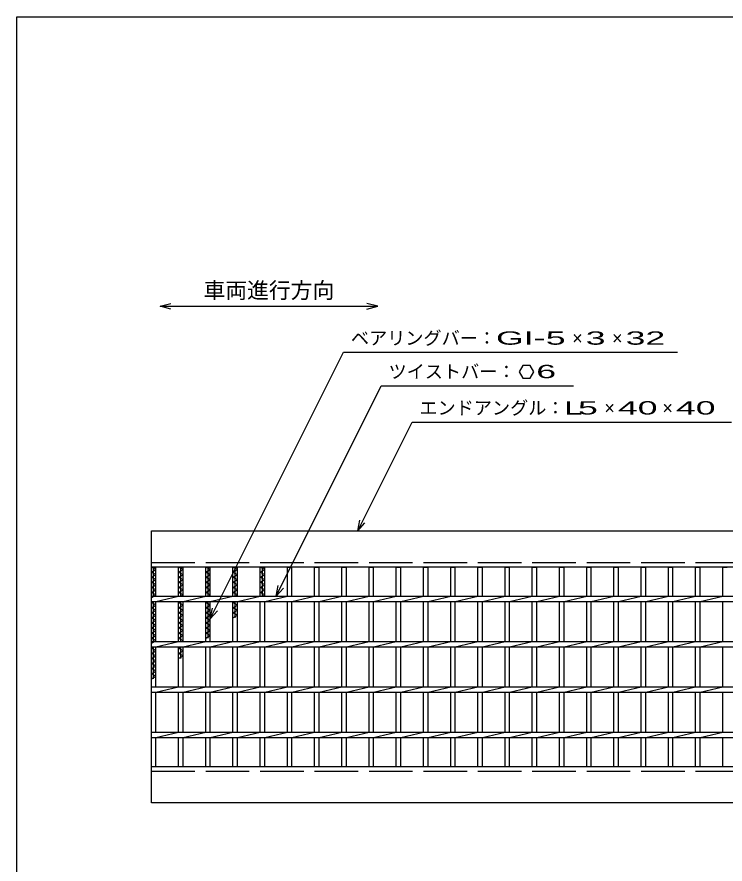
# Model space of a CAD drawing. Units: millimetres, scale not verified. Extents: x -1456 to 1385, y -1026 to 843.
# Drawn here: x -1383 to -602, y -92 to 843 of the extents above; entities that cross this region are included whole.
import ezdxf
from ezdxf.enums import TextEntityAlignment as Align

# ---------------------------------------------------------------- set-up
doc = ezdxf.new("R2010")
doc.units = ezdxf.units.MM
doc.header["$LTSCALE"] = 8
doc.linetypes.add('DASHED', pattern=[7.5, 6, -1.5])
for name, color, linetype, lineweight in [('0_2', 150, 'Continuous', 25), ('16', 3, 'Continuous', 25), ('22', 4, 'Continuous', 25)]:
    doc.layers.add(name, color=color, linetype=linetype, lineweight=lineweight)
doc.styles.add('ベクトル', font='')
doc.styles.get('ベクトル').set_extended_font_data('ベクトル')

msp = doc.modelspace()

# ---------------------------------------------------------------- linework, layer by layer
at = {"layer": '0_2'}
for p, q in [((-1383.2, -917.2), (-1383.2, 842.8)), ((-1383.2, 842.8), (1384.8, 842.8))]:
    msp.add_line(p, q, dxfattribs=at)
at = {"layer": '0_2', "color": 4}
for p, q in [((-1225.47, 523.67), (-1213.47, 526.87)), ((-1213.47, 520.47), (-1225.47, 523.67)), ((-1225.47, 523.67), (-985.47, 523.67)), ((-985.47, 523.67), (-997.47, 526.87)), ((-997.47, 520.47), (-985.47, 523.67))]:
    msp.add_line(p, q, dxfattribs=at)
at = {"layer": '16'}
for p, q in [((-1235, 276), (-240, 276)), ((-1235, 236), (-1235, 276)), ((-240, 236), (-1235, 236)), ((-1235, 16), (-1235, 236)), ((-1235, 236), (-1230, 236)), ((-1230, 233.2), (-1235, 236)), ((-1232.5, 204), (-1232.5, 236)), ((-1230, 204), (-1230, 236)), ((-1205, 204), (-1205, 236)), ((-1205, 236), (-1200, 236)), ((-1200, 233.2), (-1205, 236)), ((-1202.5, 204), (-1202.5, 236)), ((-1200, 204), (-1200, 236)), ((-1175, 204), (-1175, 236)), ((-1175, 236), (-1170, 236)), ((-1170, 233.2), (-1175, 236)), ((-1172.5, 204), (-1172.5, 236)), ((-1170, 204), (-1170, 236)), ((-1145, 204), (-1145, 236)), ((-1145, 236), (-1140, 236)), ((-1140, 233.2), (-1145, 236)), ((-1142.5, 204), (-1142.5, 236)), ((-1140, 204), (-1140, 236)), ((-1115, 204), (-1115, 236)), ((-1115, 236), (-1110, 236)), ((-1110, 233.2), (-1115, 236)), ((-1112.5, 204), (-1112.5, 236)), ((-1110, 204), (-1110, 236)), ((-1085, 204), (-1085, 236)), ((-1085, 236), (-1080, 236)), ((-1080, 204), (-1080, 236)), ((-1055, 204), (-1055, 236)), ((-1055, 236), (-1050, 236)), ((-1050, 204), (-1050, 236)), ((-1025, 204), (-1025, 236)), ((-1025, 236), (-1020, 236)), ((-1020, 204), (-1020, 236)), ((-995, 204), (-995, 236)), ((-995, 236), (-990, 236)), ((-990, 204), (-990, 236)), ((-965, 204), (-965, 236)), ((-965, 236), (-960, 236)), ((-960, 204), (-960, 236)), ((-935, 204), (-935, 236)), ((-935, 236), (-930, 236)), ((-930, 204), (-930, 236)), ((-905, 204), (-905, 236)), ((-905, 236), (-900, 236)), ((-900, 204), (-900, 236)), ((-875, 204), (-875, 236)), ((-875, 236), (-870, 236)), ((-870, 204), (-870, 236)), ((-845, 204), (-845, 236)), ((-845, 236), (-840, 236)), ((-840, 204), (-840, 236)), ((-815, 204), (-815, 236)), ((-815, 236), (-810, 236)), ((-810, 204), (-810, 236)), ((-785, 204), (-785, 236)), ((-785, 236), (-780, 236)), ((-780, 204), (-780, 236)), ((-755, 204), (-755, 236)), ((-755, 236), (-750, 236)), ((-750, 204), (-750, 236)), ((-725, 204), (-725, 236)), ((-725, 236), (-720, 236)), ((-720, 204), (-720, 236)), ((-695, 204), (-695, 236)), ((-695, 236), (-690, 236)), ((-690, 204), (-690, 236)), ((-665, 204), (-665, 236)), ((-665, 236), (-660, 236)), ((-660, 204), (-660, 236)), ((-635, 204), (-635, 236)), ((-635, 236), (-630, 236)), ((-630, 204), (-630, 236)), ((-605, 204), (-605, 236)), ((-605, 236), (-600, 236)), ((-1235, 230.4), (-1230, 233.2)), ((-1230, 227.6), (-1235, 230.4)), ((-1235, 224.8), (-1230, 227.6)), ((-1230, 222), (-1235, 224.8)), ((-1205, 230.4), (-1200, 233.2)), ((-1200, 227.6), (-1205, 230.4)), ((-1205, 224.8), (-1200, 227.6)), ((-1200, 222), (-1205, 224.8)), ((-1175, 230.4), (-1170, 233.2)), ((-1170, 227.6), (-1175, 230.4)), ((-1175, 224.8), (-1170, 227.6)), ((-1170, 222), (-1175, 224.8)), ((-1145, 230.4), (-1140, 233.2)), ((-1140, 227.6), (-1145, 230.4)), ((-1145, 224.8), (-1140, 227.6)), ((-1140, 222), (-1145, 224.8)), ((-1115, 230.4), (-1110, 233.2)), ((-1110, 227.6), (-1115, 230.4)), ((-1115, 224.8), (-1110, 227.6)), ((-1110, 222), (-1115, 224.8)), ((-1235, 219.2), (-1230, 222)), ((-1230, 216.4), (-1235, 219.2)), ((-1235, 213.6), (-1230, 216.4)), ((-1205, 219.2), (-1200, 222)), ((-1200, 216.4), (-1205, 219.2)), ((-1205, 213.6), (-1200, 216.4)), ((-1175, 219.2), (-1170, 222)), ((-1170, 216.4), (-1175, 219.2)), ((-1175, 213.6), (-1170, 216.4)), ((-1145, 219.2), (-1140, 222)), ((-1140, 216.4), (-1145, 219.2)), ((-1145, 213.6), (-1140, 216.4)), ((-1115, 219.2), (-1110, 222)), ((-1110, 216.4), (-1115, 219.2)), ((-1115, 213.6), (-1110, 216.4)), ((-1230, 210.8), (-1235, 213.6)), ((-1235, 208), (-1230, 210.8)), ((-1230, 205.2), (-1235, 208)), ((-1200, 210.8), (-1205, 213.6)), ((-1205, 208), (-1200, 210.8)), ((-1200, 205.2), (-1205, 208)), ((-1170, 210.8), (-1175, 213.6)), ((-1175, 208), (-1170, 210.8)), ((-1170, 205.2), (-1175, 208)), ((-1140, 210.8), (-1145, 213.6)), ((-1145, 208), (-1140, 210.8)), ((-1140, 205.2), (-1145, 208)), ((-1110, 210.8), (-1115, 213.6)), ((-1115, 208), (-1110, 210.8)), ((-1110, 205.2), (-1115, 208)), ((-1235, 202.4), (-1230, 205.2)), ((-1235, 204), (-240, 204)), ((-1235, 198), (-1235, 204)), ((-1235, 198), (-240, 198)), ((-1235, 196.8), (-1232.86, 198)), ((-1230, 194), (-1235, 196.8)), ((-1232.5, 154), (-1232.5, 198)), ((-1230, 198), (-1205, 204)), ((-1230, 154), (-1230, 198)), ((-1205, 154), (-1205, 198)), ((-1205, 196.8), (-1202.86, 198)), ((-1200, 194), (-1205, 196.8)), ((-1202.5, 154), (-1202.5, 198)), ((-1202.14, 204), (-1200, 205.2)), ((-1200, 198), (-1175, 204)), ((-1200, 154), (-1200, 198)), ((-1175, 154), (-1175, 198)), ((-1175, 196.8), (-1172.86, 198)), ((-1170, 194), (-1175, 196.8)), ((-1172.5, 157.6), (-1172.5, 198)), ((-1172.14, 204), (-1170, 205.2)), ((-1170, 198), (-1145, 204)), ((-1170, 154), (-1170, 198)), ((-1145, 154), (-1145, 198)), ((-1145, 196.8), (-1142.86, 198)), ((-1140, 194), (-1145, 196.8)), ((-1142.5, 180), (-1142.5, 198)), ((-1142.14, 204), (-1140, 205.2)), ((-1140, 198), (-1115, 204)), ((-1140, 154), (-1140, 198)), ((-1115, 154), (-1115, 198)), ((-1112.14, 204), (-1110, 205.2)), ((-1110, 198), (-1085, 204)), ((-1110, 154), (-1110, 198)), ((-1085, 154), (-1085, 198)), ((-1080, 198), (-1055, 204)), ((-1080, 154), (-1080, 198)), ((-1055, 154), (-1055, 198)), ((-1050, 198), (-1025, 204)), ((-1050, 154), (-1050, 198)), ((-1025, 154), (-1025, 198)), ((-1020, 198), (-995, 204)), ((-1020, 154), (-1020, 198)), ((-995, 154), (-995, 198)), ((-990, 198), (-965, 204)), ((-990, 154), (-990, 198)), ((-965, 154), (-965, 198)), ((-960, 198), (-935, 204)), ((-960, 154), (-960, 198)), ((-935, 154), (-935, 198)), ((-930, 198), (-905, 204)), ((-930, 154), (-930, 198)), ((-905, 154), (-905, 198)), ((-900, 198), (-875, 204)), ((-900, 154), (-900, 198)), ((-875, 154), (-875, 198)), ((-870, 198), (-845, 204)), ((-870, 154), (-870, 198)), ((-845, 154), (-845, 198)), ((-840, 198), (-815, 204)), ((-840, 154), (-840, 198)), ((-815, 154), (-815, 198)), ((-810, 198), (-785, 204)), ((-810, 154), (-810, 198)), ((-785, 154), (-785, 198)), ((-780, 198), (-755, 204)), ((-780, 154), (-780, 198)), ((-755, 154), (-755, 198)), ((-750, 198), (-725, 204)), ((-750, 154), (-750, 198)), ((-725, 154), (-725, 198)), ((-720, 198), (-695, 204)), ((-720, 154), (-720, 198)), ((-695, 154), (-695, 198)), ((-690, 198), (-665, 204)), ((-690, 154), (-690, 198)), ((-665, 154), (-665, 198)), ((-660, 198), (-635, 204)), ((-660, 154), (-660, 198)), ((-635, 154), (-635, 198)), ((-630, 198), (-605, 204)), ((-630, 154), (-630, 198)), ((-605, 154), (-605, 198)), ((-1235, 191.2), (-1230, 194)), ((-1230, 188.4), (-1235, 191.2)), ((-1235, 185.6), (-1230, 188.4)), ((-1205, 191.2), (-1200, 194)), ((-1200, 188.4), (-1205, 191.2)), ((-1205, 185.6), (-1200, 188.4)), ((-1175, 191.2), (-1170, 194)), ((-1170, 188.4), (-1175, 191.2)), ((-1175, 185.6), (-1170, 188.4)), ((-1145, 191.2), (-1140, 194)), ((-1140, 188.4), (-1145, 191.2)), ((-1145, 185.6), (-1140, 188.4)), ((-1230, 182.8), (-1235, 185.6)), ((-1235, 180), (-1230, 182.8)), ((-1230, 177.2), (-1235, 180)), ((-1200, 182.8), (-1205, 185.6)), ((-1205, 180), (-1200, 182.8)), ((-1200, 177.2), (-1205, 180)), ((-1170, 182.8), (-1175, 185.6)), ((-1175, 180), (-1170, 182.8)), ((-1170, 177.2), (-1175, 180)), ((-1140, 182.8), (-1145, 185.6)), ((-1145, 180), (-1140, 182.8)), ((-1235, 174.4), (-1230, 177.2)), ((-1230, 171.6), (-1235, 174.4)), ((-1235, 168.8), (-1230, 171.6)), ((-1230, 166), (-1235, 168.8)), ((-1205, 174.4), (-1200, 177.2)), ((-1200, 171.6), (-1205, 174.4)), ((-1205, 168.8), (-1200, 171.6)), ((-1200, 166), (-1205, 168.8)), ((-1175, 174.4), (-1170, 177.2)), ((-1170, 171.6), (-1175, 174.4)), ((-1175, 168.8), (-1170, 171.6)), ((-1170, 166), (-1175, 168.8)), ((-1235, 163.2), (-1230, 166)), ((-1230, 160.4), (-1235, 163.2)), ((-1235, 157.6), (-1230, 160.4)), ((-1205, 163.2), (-1200, 166)), ((-1200, 160.4), (-1205, 163.2)), ((-1205, 157.6), (-1200, 160.4)), ((-1175, 163.2), (-1170, 166)), ((-1170, 160.4), (-1175, 163.2)), ((-1175, 157.6), (-1170, 160.4)), ((-1230, 154.8), (-1235, 157.6)), ((-1235, 152), (-1230, 154.8)), ((-1235, 154), (-240, 154)), ((-1235, 148), (-1235, 154)), ((-1230, 148), (-1205, 154)), ((-1200, 154.8), (-1205, 157.6)), ((-1201.43, 154), (-1200, 154.8)), ((-1200, 148), (-1175, 154)), ((-1170, 148), (-1145, 154)), ((-1140, 148), (-1115, 154)), ((-1110, 148), (-1085, 154)), ((-1080, 148), (-1055, 154)), ((-1050, 148), (-1025, 154)), ((-1020, 148), (-995, 154)), ((-990, 148), (-965, 154)), ((-960, 148), (-935, 154)), ((-930, 148), (-905, 154)), ((-900, 148), (-875, 154)), ((-870, 148), (-845, 154)), ((-840, 148), (-815, 154)), ((-810, 148), (-785, 154)), ((-780, 148), (-755, 154)), ((-750, 148), (-725, 154)), ((-720, 148), (-695, 154)), ((-690, 148), (-665, 154)), ((-660, 148), (-635, 154)), ((-630, 148), (-605, 154)), ((-1235, 148), (-240, 148)), ((-1235, 146.4), (-1232.14, 148)), ((-1230, 143.6), (-1235, 146.4)), ((-1235, 140.8), (-1230, 143.6)), ((-1230, 138), (-1235, 140.8)), ((-1232.5, 112.8), (-1232.5, 148)), ((-1230, 104), (-1230, 148)), ((-1205, 104), (-1205, 148)), ((-1205, 146.4), (-1202.14, 148)), ((-1200, 143.6), (-1205, 146.4)), ((-1205, 140.8), (-1200, 143.6)), ((-1200, 138), (-1205, 140.8)), ((-1202.5, 135.2), (-1202.5, 148)), ((-1200, 104), (-1200, 148)), ((-1175, 104), (-1175, 148)), ((-1170, 104), (-1170, 148)), ((-1145, 104), (-1145, 148)), ((-1140, 104), (-1140, 148)), ((-1115, 104), (-1115, 148)), ((-1110, 104), (-1110, 148)), ((-1085, 104), (-1085, 148)), ((-1080, 104), (-1080, 148)), ((-1055, 104), (-1055, 148)), ((-1050, 104), (-1050, 148)), ((-1025, 104), (-1025, 148)), ((-1020, 104), (-1020, 148)), ((-995, 104), (-995, 148)), ((-990, 104), (-990, 148)), ((-965, 104), (-965, 148)), ((-960, 104), (-960, 148)), ((-935, 104), (-935, 148)), ((-930, 104), (-930, 148)), ((-905, 104), (-905, 148)), ((-900, 104), (-900, 148)), ((-875, 104), (-875, 148)), ((-870, 104), (-870, 148)), ((-845, 104), (-845, 148)), ((-840, 104), (-840, 148)), ((-815, 104), (-815, 148)), ((-810, 104), (-810, 148)), ((-785, 104), (-785, 148)), ((-780, 104), (-780, 148)), ((-755, 104), (-755, 148)), ((-750, 104), (-750, 148)), ((-725, 104), (-725, 148)), ((-720, 104), (-720, 148)), ((-695, 104), (-695, 148)), ((-690, 104), (-690, 148)), ((-665, 104), (-665, 148)), ((-660, 104), (-660, 148)), ((-635, 104), (-635, 148)), ((-630, 104), (-630, 148)), ((-605, 104), (-605, 148)), ((-1235, 135.2), (-1230, 138)), ((-1230, 132.4), (-1235, 135.2)), ((-1235, 129.6), (-1230, 132.4)), ((-1205, 135.2), (-1200, 138)), ((-1230, 126.8), (-1235, 129.6)), ((-1235, 124), (-1230, 126.8)), ((-1230, 121.2), (-1235, 124)), ((-1235, 118.4), (-1230, 121.2)), ((-1230, 115.6), (-1235, 118.4)), ((-1235, 112.8), (-1230, 115.6)), ((-1235, 104), (-240, 104)), ((-1235, 98), (-1235, 104)), ((-1230, 98), (-1205, 104)), ((-1200, 98), (-1175, 104)), ((-1170, 98), (-1145, 104)), ((-1140, 98), (-1115, 104)), ((-1110, 98), (-1085, 104)), ((-1080, 98), (-1055, 104)), ((-1050, 98), (-1025, 104)), ((-1020, 98), (-995, 104)), ((-990, 98), (-965, 104)), ((-960, 98), (-935, 104)), ((-930, 98), (-905, 104)), ((-900, 98), (-875, 104)), ((-870, 98), (-845, 104)), ((-840, 98), (-815, 104)), ((-810, 98), (-785, 104)), ((-780, 98), (-755, 104)), ((-750, 98), (-725, 104)), ((-720, 98), (-695, 104)), ((-690, 98), (-665, 104)), ((-660, 98), (-635, 104)), ((-630, 98), (-605, 104)), ((-1235, 98), (-240, 98)), ((-1230, 54), (-1230, 98)), ((-1205, 54), (-1205, 98)), ((-1200, 54), (-1200, 98)), ((-1175, 54), (-1175, 98)), ((-1170, 54), (-1170, 98)), ((-1145, 54), (-1145, 98)), ((-1140, 54), (-1140, 98)), ((-1115, 54), (-1115, 98)), ((-1110, 54), (-1110, 98)), ((-1085, 54), (-1085, 98)), ((-1080, 54), (-1080, 98)), ((-1055, 54), (-1055, 98)), ((-1050, 54), (-1050, 98)), ((-1025, 54), (-1025, 98)), ((-1020, 54), (-1020, 98)), ((-995, 54), (-995, 98)), ((-990, 54), (-990, 98)), ((-965, 54), (-965, 98)), ((-960, 54), (-960, 98)), ((-935, 54), (-935, 98)), ((-930, 54), (-930, 98)), ((-905, 54), (-905, 98)), ((-900, 54), (-900, 98)), ((-875, 54), (-875, 98)), ((-870, 54), (-870, 98)), ((-845, 54), (-845, 98)), ((-840, 54), (-840, 98)), ((-815, 54), (-815, 98)), ((-810, 54), (-810, 98)), ((-785, 54), (-785, 98)), ((-780, 54), (-780, 98)), ((-755, 54), (-755, 98)), ((-750, 54), (-750, 98)), ((-725, 54), (-725, 98)), ((-720, 54), (-720, 98)), ((-695, 54), (-695, 98)), ((-690, 54), (-690, 98)), ((-665, 54), (-665, 98)), ((-660, 54), (-660, 98)), ((-635, 54), (-635, 98)), ((-630, 54), (-630, 98)), ((-605, 54), (-605, 98)), ((-1235, 54), (-240, 54)), ((-1235, 48), (-1235, 54)), ((-1235, 48), (-240, 48)), ((-1230, 48), (-1205, 54)), ((-1230, 16), (-1230, 48)), ((-1205, 16), (-1205, 48)), ((-1200, 48), (-1175, 54)), ((-1200, 16), (-1200, 48)), ((-1175, 16), (-1175, 48)), ((-1170, 48), (-1145, 54)), ((-1170, 16), (-1170, 48)), ((-1145, 16), (-1145, 48)), ((-1140, 48), (-1115, 54)), ((-1140, 16), (-1140, 48)), ((-1115, 16), (-1115, 48)), ((-1110, 48), (-1085, 54)), ((-1110, 16), (-1110, 48)), ((-1085, 16), (-1085, 48)), ((-1080, 48), (-1055, 54)), ((-1080, 16), (-1080, 48)), ((-1055, 16), (-1055, 48)), ((-1050, 48), (-1025, 54)), ((-1050, 16), (-1050, 48)), ((-1025, 16), (-1025, 48)), ((-1020, 48), (-995, 54)), ((-1020, 16), (-1020, 48)), ((-995, 16), (-995, 48)), ((-990, 48), (-965, 54)), ((-990, 16), (-990, 48)), ((-965, 16), (-965, 48)), ((-960, 48), (-935, 54)), ((-960, 16), (-960, 48)), ((-935, 16), (-935, 48)), ((-930, 48), (-905, 54)), ((-930, 16), (-930, 48)), ((-905, 16), (-905, 48)), ((-900, 48), (-875, 54)), ((-900, 16), (-900, 48)), ((-875, 16), (-875, 48)), ((-870, 48), (-845, 54)), ((-870, 16), (-870, 48)), ((-845, 16), (-845, 48)), ((-840, 48), (-815, 54)), ((-840, 16), (-840, 48)), ((-815, 16), (-815, 48)), ((-810, 48), (-785, 54)), ((-810, 16), (-810, 48)), ((-785, 16), (-785, 48)), ((-780, 48), (-755, 54)), ((-780, 16), (-780, 48)), ((-755, 16), (-755, 48)), ((-750, 48), (-725, 54)), ((-750, 16), (-750, 48)), ((-725, 16), (-725, 48)), ((-720, 48), (-695, 54)), ((-720, 16), (-720, 48)), ((-695, 16), (-695, 48)), ((-690, 48), (-665, 54)), ((-690, 16), (-690, 48)), ((-665, 16), (-665, 48)), ((-660, 48), (-635, 54)), ((-660, 16), (-660, 48)), ((-635, 16), (-635, 48)), ((-630, 48), (-605, 54)), ((-630, 16), (-630, 48)), ((-605, 16), (-605, 48)), ((-1235, 16), (-240, 16)), ((-1235, -24), (-1235, 16)), ((-1235, 16), (-1230, 16)), ((-1205, 16), (-1200, 16)), ((-1175, 16), (-1170, 16)), ((-1145, 16), (-1140, 16)), ((-1115, 16), (-1110, 16)), ((-1085, 16), (-1080, 16)), ((-1055, 16), (-1050, 16)), ((-1025, 16), (-1020, 16)), ((-995, 16), (-990, 16)), ((-965, 16), (-960, 16)), ((-935, 16), (-930, 16)), ((-905, 16), (-900, 16)), ((-875, 16), (-870, 16)), ((-845, 16), (-840, 16)), ((-815, 16), (-810, 16)), ((-785, 16), (-780, 16)), ((-755, 16), (-750, 16)), ((-725, 16), (-720, 16)), ((-695, 16), (-690, 16)), ((-665, 16), (-660, 16)), ((-635, 16), (-630, 16)), ((-605, 16), (-600, 16)), ((-240, -24), (-1235, -24))]:
    msp.add_line(p, q, dxfattribs=at)
at = {"layer": '16', "linetype": 'DASHED'}
for p, q in [((-1235, 241), (-240, 241)), ((-1235, 11), (-240, 11))]:
    msp.add_line(p, q, dxfattribs=at)
at = {"layer": '22'}
for p, q in [((-1170, 179), (-1023, 473)), ((-1023, 473), (-655, 473)), ((-825.5, 458.21), (-829.5, 451.28)), ((-817.5, 458.21), (-825.5, 458.21)), ((-813.5, 451.2), (-817.5, 458.21)), ((-829.5, 451.28), (-825.5, 444.36)), ((-817.5, 444.36), (-813.5, 451.28)), ((-825.5, 444.36), (-817.5, 444.36)), ((-1097.5, 204), (-981.5, 436)), ((-981.5, 436), (-769.5, 436)), ((-1007.5, 276), (-947.5, 396)), ((-947.5, 396), (-595.5, 396)), ((-1007.5, 276), (-1005.1, 287.68)), ((-1007.5, 276), (-999.5, 284.8)), ((-1097.5, 204), (-1095.1, 215.68)), ((-1097.5, 204), (-1089.5, 212.8)), ((-1170, 179), (-1167.6, 190.68)), ((-1170, 179), (-1162, 187.8))]:
    msp.add_line(p, q, dxfattribs=at)

# ---------------------------------------------------------------- texts
at = {"layer": '0_2', "color": 2, "style": 'ベクトル'}
msp.add_text('車両進行方向', height=17.6, dxfattribs=at).set_placement((-1177.47, 541.27), align=Align.MIDDLE_LEFT)
at = {"layer": '22', "color": 2, "style": 'ベクトル'}
for s, p in [('ベアリングバー：', (-1015, 488.6)), ('×', (-771, 488.6)), ('×', (-727, 488.6)), ('ツイストバー：', (-973.5, 451.6)), ('エンドアングル：', (-939.5, 411.6)), ('×', (-735.5, 411.6)), ('×', (-671.5, 411.6))]:
    msp.add_text(s, height=14.66, dxfattribs=at).set_placement(p, align=Align.MIDDLE_LEFT)
for s, width, p in [('GI-', 2, (-855, 488.6)), (' 5 ', 2, (-811, 488.6)), (' 3 ', 2, (-767, 488.6)), (' 32 ', 2, (-723, 488.6)), (' 6 ', 2, (-821.5, 451.68)), ('L', 1.8, (-779.5, 411.6)), (' 5 ', 2, (-775.5, 411.6)), (' 40 ', 2, (-731.5, 411.6)), (' 40 ', 2, (-667.5, 411.6))]:
    msp.add_text(s, height=14.66, dxfattribs=dict(at, width=width)).set_placement(p, align=Align.MIDDLE_LEFT)

doc.saveas('drawing.dxf')
